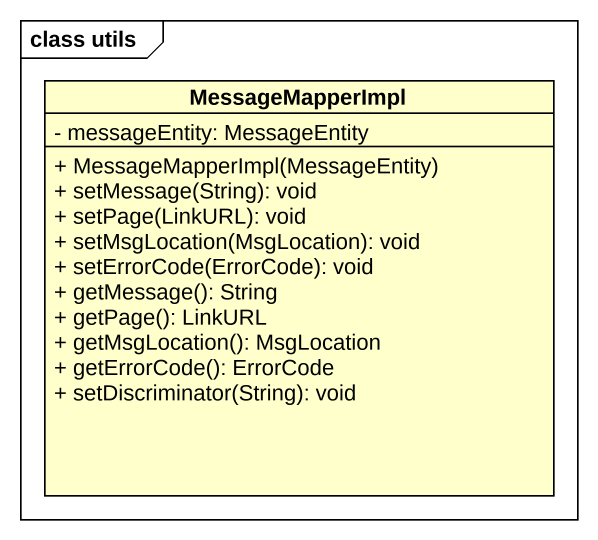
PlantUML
@startuml
mainframe class utils
hide circle
hide empty members
skinparam classAttributeIconSize 0
class MessageMapperImpl {
  - messageEntity: MessageEntity
  + MessageMapperImpl(MessageEntity)
  + setMessage(String): void
  + setPage(LinkURL): void
  + setMsgLocation(MsgLocation): void
  + setErrorCode(ErrorCode): void
  + getMessage(): String
  + getPage(): LinkURL
  + getMsgLocation(): MsgLocation
  + getErrorCode(): ErrorCode
  + setDiscriminator(String): void
}
@enduml
